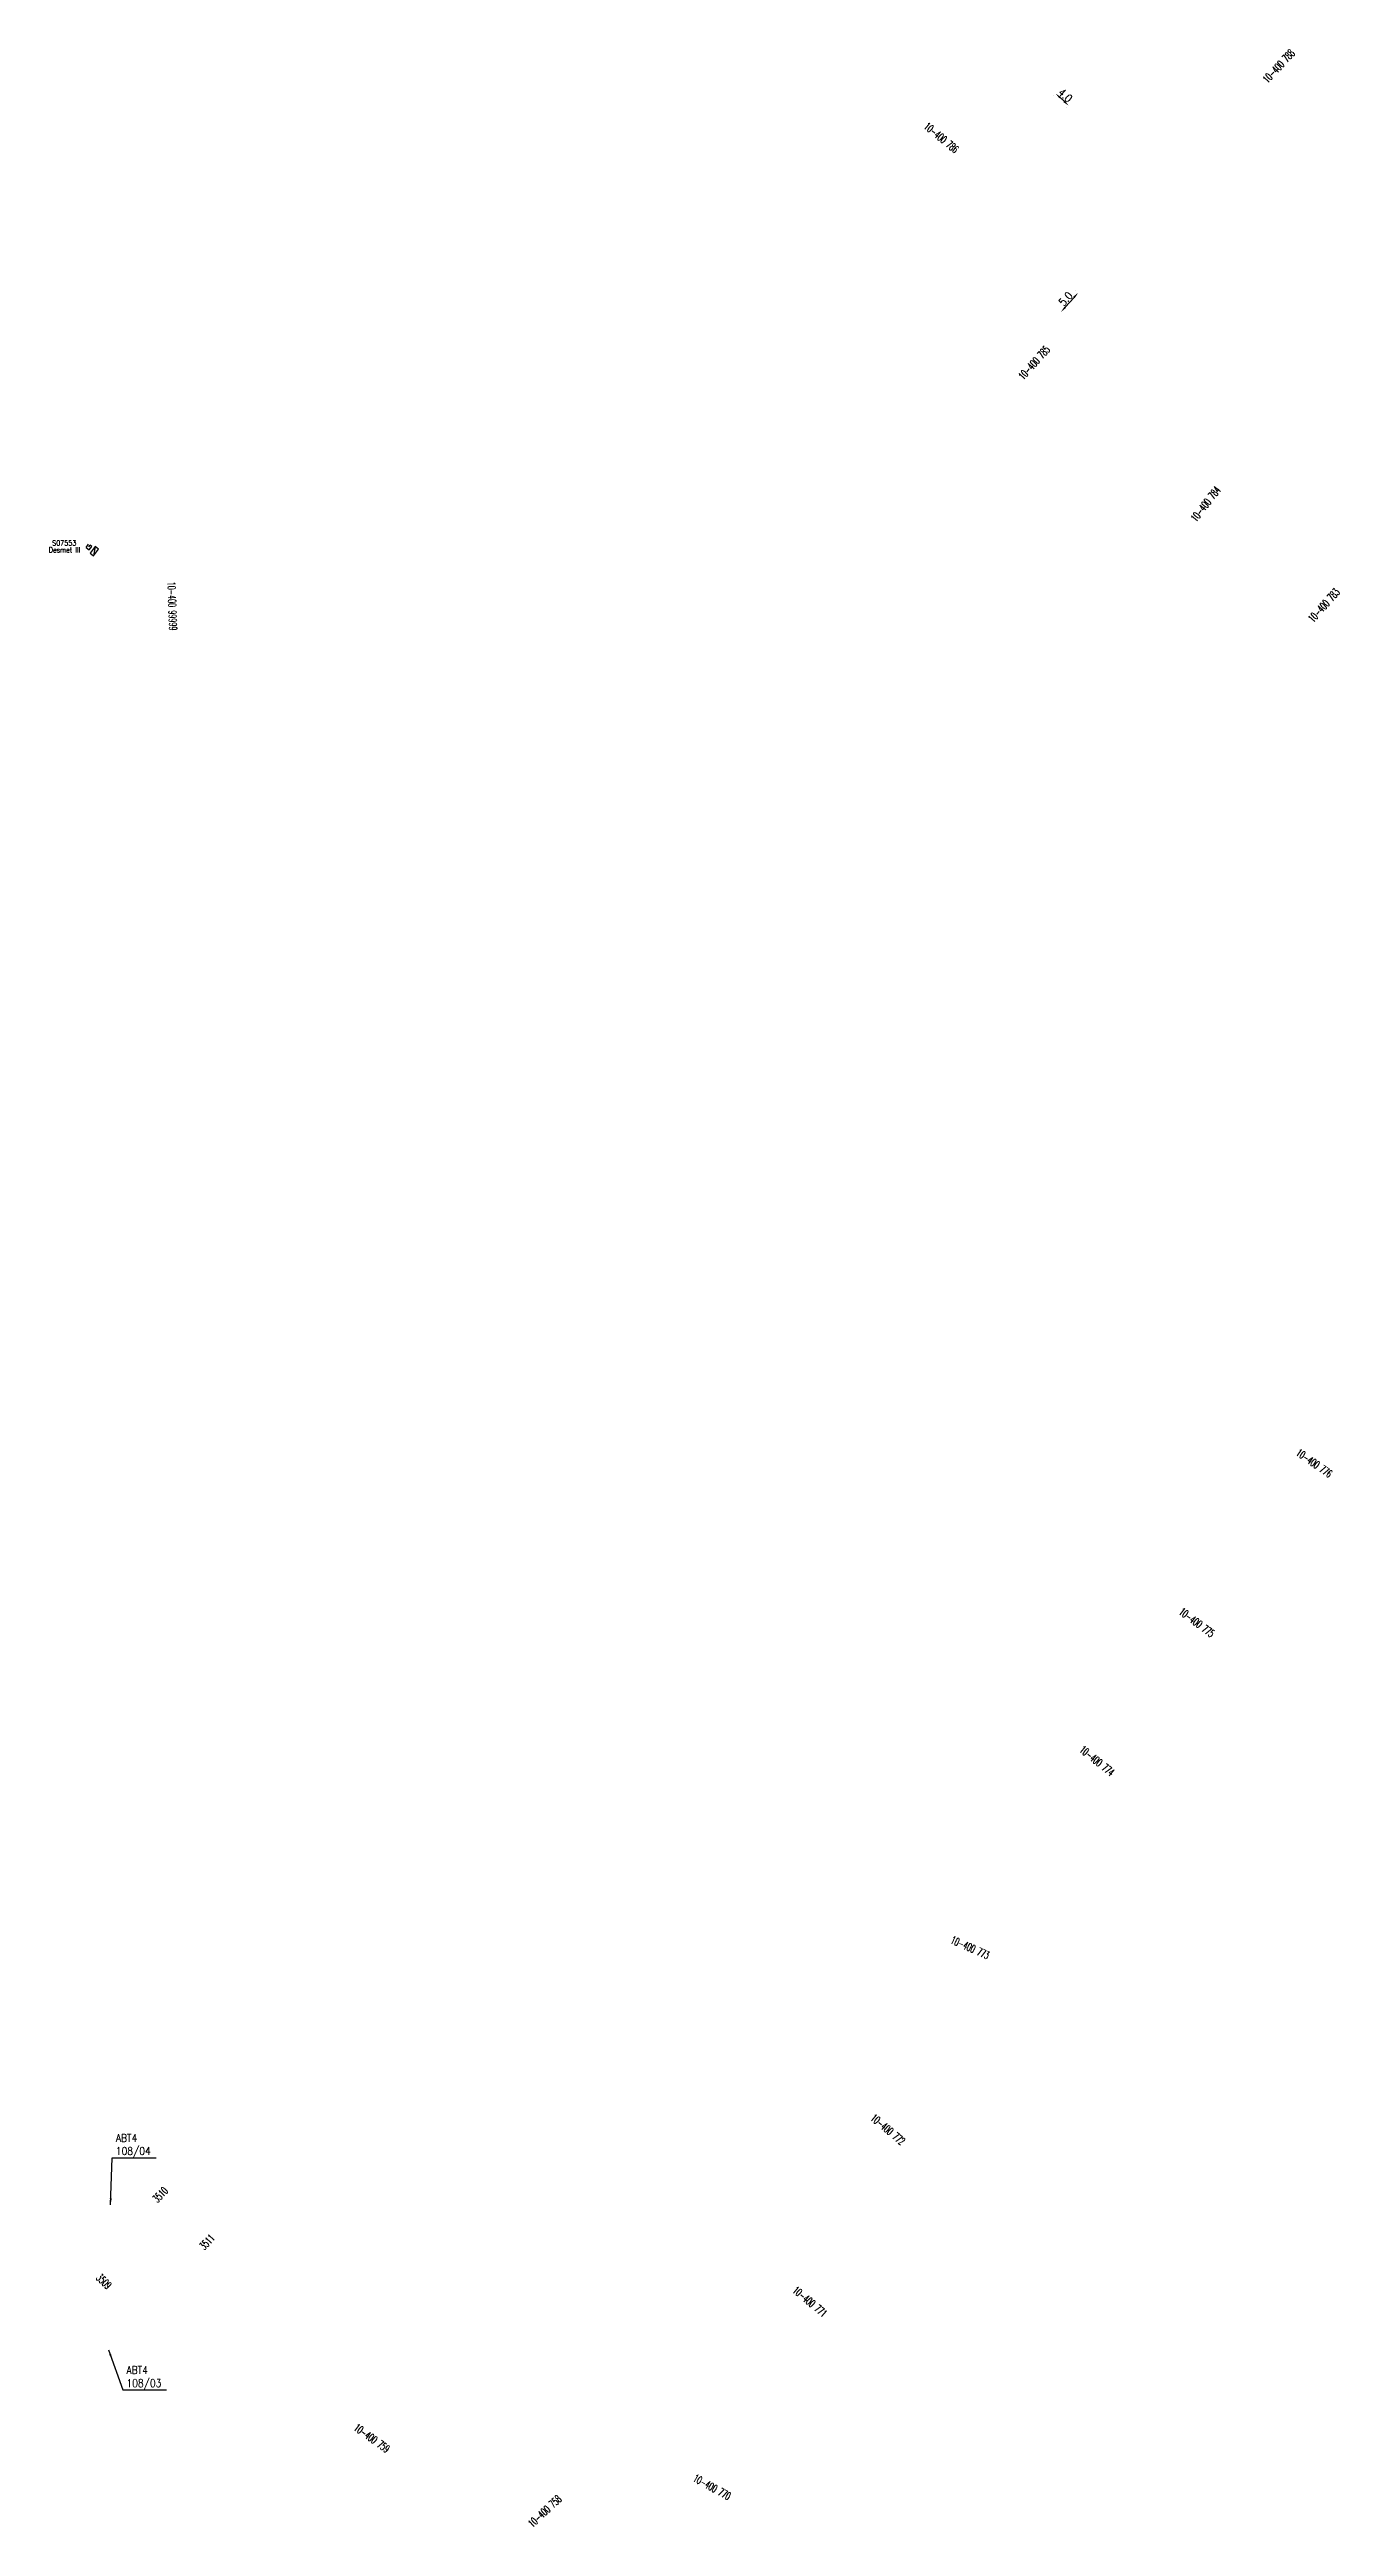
# Model space of a CAD drawing. Header units: millimetres. Extents: x 158997 to 159995, y 156998 to 157974.
# Drawn here: x 159244.1 to 159490.8, y 157008.2 to 157482.1 of the extents above; entities that cross this region are included whole.
import ezdxf
from ezdxf.enums import TextEntityAlignment as Align

# ---------------------------------------------------------------- set-up
doc = ezdxf.new("R2010")
doc.units = ezdxf.units.MM
doc.layers.get('0').update_dxf_attribs({"linetype": 'CONTINUOUS'})
doc.layers.get('DEFPOINTS').update_dxf_attribs({"linetype": 'CONTINUOUS'})
for name, color, linetype in [('G_210', 7, 'CONTINUOUS'), ('W0008', 7, 'CONTINUOUS'), ('W0430', 7, 'CONTINUOUS'), ('W0432', 7, 'CONTINUOUS'), ('W0469', 7, 'CONTINUOUS'), ('W0473', 7, 'CONTINUOUS')]:
    doc.layers.add(name, color=color, linetype=linetype)
doc.styles.get("Standard").update_dxf_attribs({"font": 'romans.shx', "width": 0.85})
doc.dimstyles.get("Standard").update_dxf_attribs({"dimtxt": 1.5, "dimasz": 1.2, "dimexe": 0.625, "dimexo": 0.625, "dimgap": 0.25, "dimtad": 1, "dimdec": 1, "dimzin": 0, "dimdsep": 46, "dimtxsty": 'Standard', "dimcen": -0.5, "dimadec": 0, "dimazin": 0, "dimtfac": 1, "dimtdec": 1, "dimtmove": 0, "dimatfit": 3, "dimfxl": 0, "dimtolj": 1, "dimtzin": 0, "dimarcsym": 0})

# ---------------------------------------------------------------- blocks, each defined once
blk = doc.blocks.new('*D16')
at = {"layer": 'DEFPOINTS', "color": 0, "linetype": 'Continuous', "transparency": 16777216}
for p in [(159440.81, 157435.59), (159440.81, 157435.58), (159437.53, 157431.9)]:
    blk.add_point(p, dxfattribs=at)
at = {"layer": 'W0008', "color": 0, "linetype": 'Continuous', "lineweight": -2, "transparency": 16777216}
for p, q in [((159438.33, 157432.8), (159440.01, 157434.69)), ((159440.35, 157436), (159440.34, 157436))]:
    blk.add_line(p, q, dxfattribs=at)
at = {"layer": 'W0008', "color": 0, "linetype": 'Continuous', "transparency": 16777216}
for points in [[(159439.86, 157434.82), (159440.16, 157434.56), (159440.81, 157435.59)], [(159438.18, 157432.93), (159438.48, 157432.67), (159437.53, 157431.9)]]:
    blk.add_solid(points, dxfattribs=at)
at = {"layer": 'W0008', "color": 0, "linetype": 'Continuous', "transparency": 16777216, "insert": (159438.42, 157434.41), "char_height": 1.5, "attachment_point": 5, "rotation": 48.2836}
blk.add_mtext('\\A1;5.0', dxfattribs=at)
blk = doc.blocks.new('*D17')
at = {"layer": 'DEFPOINTS', "color": 0, "linetype": 'Continuous', "transparency": 16777216}
for p in [(159436.47, 157473.71), (159436.47, 157473.71), (159438.98, 157471.38)]:
    blk.add_point(p, dxfattribs=at)
at = {"layer": 'W0008', "color": 0, "linetype": 'Continuous', "lineweight": -2, "transparency": 16777216}
for p, q in [((159436.04, 157473.26), (159436.04, 157473.26)), ((159438.1, 157472.2), (159437.34, 157472.9)), ((159438.55, 157470.92), (159438.55, 157470.92))]:
    blk.add_line(p, q, dxfattribs=at)
at = {"layer": 'W0008', "color": 0, "linetype": 'Continuous', "transparency": 16777216}
for points in [[(159437.48, 157473.04), (159437.21, 157472.75), (159436.47, 157473.71)], [(159438.24, 157472.34), (159437.96, 157472.05), (159438.98, 157471.38)]]:
    blk.add_solid(points, dxfattribs=at)
at = {"layer": 'W0008', "color": 0, "linetype": 'Continuous', "transparency": 16777216, "insert": (159438.34, 157473.34), "char_height": 1.5, "attachment_point": 5, "rotation": 317.095}
blk.add_mtext('\\A1;4.0', dxfattribs=at)
blk = doc.blocks.new('T432')
at = {"flags": 128}
for points in [[(0.8, 0.8), (-0.8, 0.8)], [(-0.8, 0.8), (-0.8, 0)], [(0.8, 0.8), (-0.8, 0)], [(-0.8, 0), (0.8, 0)], [(-0.4, 2.1), (-0.4, 1.3)], [(-0.4, 1.3), (0.4, 1.3)], [(-0.39, 2.1), (0.41, 2.1)], [(0, 1.7), (0.4, 1.7)], [(0.4, 1.3), (0.4, 1.7)], [(0.8, 0), (0.8, 0.8)]]:
    blk.add_lwpolyline(points, dxfattribs=at)

msp = doc.modelspace()

# ---------------------------------------------------------------- block references
at = {"layer": 'W0432', "rotation": 52.63955280419633}
msp.add_blockref('T432', (159253, 157385.9), dxfattribs=at)

# ---------------------------------------------------------------- texts
at = {"layer": 'G_210', "color": 252, "width": 0.85}
for s, p in [('Desmet III', (159243.98, 157385.88)), ('S07553', (159244.62, 157387.19))]:
    msp.add_text(s, height=1, dxfattribs=at).set_placement(p)
at = {"layer": 'W0430', "color": 252, "linetype": 'Continuous', "char_height": 1.5, "attachment_point": 7}
for s, insert in [('\\A1;ABT4\\P108/04', (159256.79, 157078.8)), ('\\A1;ABT4\\P108/03', (159258.82, 157034.39))]:
    msp.add_mtext(s, dxfattribs=dict(at, insert=insert))
at = {"layer": 'W0469', "color": 252, "linetype": 'Continuous', "width": 0.6}
for s, rotation, p in [('3510', 45.9493, (159264.76, 157070.05)), ('3511', 46.5309, (159273.73, 157061.01)), ('3509', 315.1464, (159252.89, 157055.65))]:
    msp.add_text(s, height=1.5, rotation=rotation, dxfattribs=at).set_placement(p)
at = {"layer": 'W0473', "color": 252, "width": 0.6}
for s, rotation, p in [('10-400 788', 47, (159479.15, 157478.93)), ('10-400 786', 320.2388, (159414.65, 157465.23)), ('10-400 785', 48, (159432.39, 157422.18)), ('10-400 784', 52, (159465.17, 157395.16)), ('10-400 99999', 272.0796, (159267.59, 157375.62)), ('10-400 783', 48, (159487.8, 157375.78)), ('10-400 776', 325, (159485.94, 157211.65)), ('10-400 775', 323, (159463.49, 157181.17)), ('10-400 774', 321, (159444.4, 157154.69)), ('10-400 773', 336, (159420.15, 157118.97)), ('10-400 772', 319.6552, (159404.42, 157084.17)), ('10-400 771', 319.8532, (159389.5, 157051.22)), ('10-400 759', 324, (159305.76, 157025.11)), ('10-400 770', 331, (159370.79, 157015.75)), ('10-400 758', 43, (159338.82, 157011.14))]:
    msp.add_text(s, height=1.5, rotation=rotation, dxfattribs=at).set_placement(p, align=Align.MIDDLE_CENTER)

# ---------------------------------------------------------------- dimensions: what is measured, and where the dimension line sits
at = {"layer": 'W0008', "color": 252, "linetype": 'Continuous'}
for base, p1, p2, angle, text, picture, middle in [((159436.47, 157473.71), (159438.98, 157471.38), (159436.47, 157473.71), 317.095, '4.0', '*D17', (159437.66, 157472.6)), ((159440.81, 157435.59), (159437.53, 157431.9), (159440.81, 157435.58), 228.2836, '5.0', '*D16', (159439.17, 157433.74))]:
    dim = msp.add_linear_dim(base=base, p1=p1, p2=p2, angle=angle, text=text, dimstyle='Standard', override={"dimatfit": 0}, dxfattribs=at)
    dim.commit()
    dim.dimension.update_dxf_attribs({"geometry": picture, "text_midpoint": middle, "dimtype": 160})

# ---------------------------------------------------------------- leaders
at = {"layer": 'W0430', "color": 252, "linetype": 'Continuous', "annotation_type": 0, "has_hookline": 1, "hookline_direction": 0}
for points, text_width in [([(159255.78, 157069.78), (159256.12, 157078.76), (159257.32, 157078.76)], 6.92), ([(159255.39, 157042.04), (159258.16, 157034.35), (159259.36, 157034.35)], 6.86)]:
    msp.add_leader(points, dimstyle='Standard', dxfattribs=dict(at, text_width=text_width))

doc.saveas('drawing.dxf')
